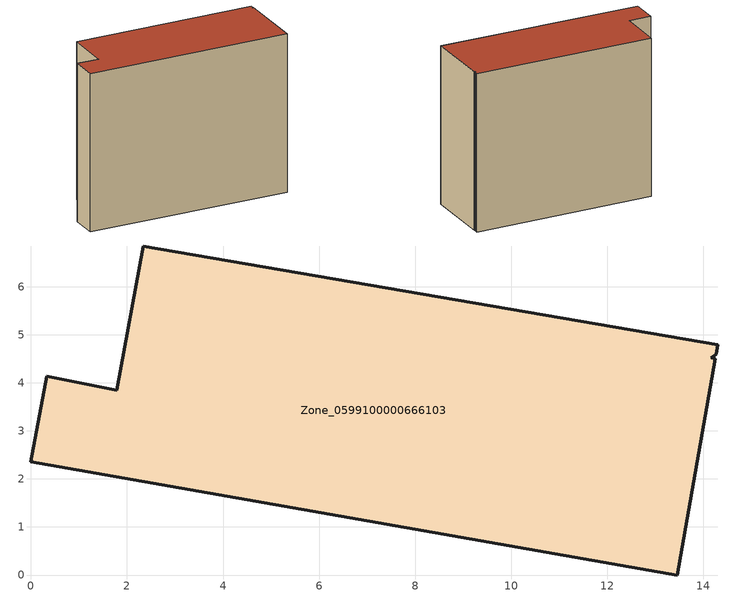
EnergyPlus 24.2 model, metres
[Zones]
Zone_0599100000666103
 floor ground (C_G): 13.46,0 0,2.36 0.33,4.14 1.79,3.85 2.34,6.85 14.3,4.79 14.26,4.59 14.16,4.52 14.25,4.51 z0
 wall outside (C_F): 1.79,3.85 0.33,4.14 0,2.36 13.46,0 14.25,4.51 14.16,4.52 14.26,4.59 14.3,4.79 2.34,6.85 1.79,3.85 z0:10.68
 roof outside (C_R): 14.16,4.52 14.26,4.59 14.3,4.79 2.34,6.85 1.79,3.85 0.33,4.14 0,2.36 13.46,0 14.25,4.51 z10.68
[BUILDING]
Pand.0599100000666103: North Axis=0; Terrain=City; Loads Convergence Tolerance Value=0.04; Temperature Convergence Tolerance Value=0.4; Solar Distribution=FullExterior; Maximum Number of Warmup Days=25; Minimum Number of Warmup Days=1
[Site:Location]
Rotterdam.The.Hague.AP_ZH_NLD Design_Conditions: Latitude=51.96; Longitude=4.45; Time Zone=1; Elevation=-4.5
[SITE:GROUNDTEMPERATURE:BUILDINGSURFACE]
18, 18, 18, 18, 18, 18, 18, 18, 18, 18, 18, 18
[MATERIAL] Thermal Absorptance=0.9; Solar Absorptance=0.7; Visible Absorptance=0.7
Name | Roughness | Thickness | Conductivity | Density | Specific Heat
G.TI.1946 | MediumSmooth | 0.15 | 1 | 540 | 1210
F.TI.1946 | Rough | 0.3 | 0.857143 | 1920 | 840
R.TI.1946 | MediumRough | 0.2 | 0.1 | 1500 | 1000
[CONSTRUCTION]
C_G: G.TI.1946
C_F: F.TI.1946
C_R: R.TI.1946
[ZONE]
Zone_0599100000666103: Type=1; Multiplier=1; Ceiling Height=Autocalculate; Volume=Autocalculate; Floor Area=autocalculate; Part of Total Floor Area=Yes
[ZONEINFILTRATION:DESIGNFLOWRATE]
Infil_Zone_0599100000666103: Zone or ZoneList or Space or SpaceList=Zone_0599100000666103; Schedule=AlwaysOn; Design Flow Rate Calculation Method=Flow/Area; Flow Rate per Floor Area=0.003; Constant Term Coefficient=1; Temperature Term Coefficient=0; Velocity Term Coefficient=0; Velocity Squared Term Coefficient=0
[HVACTEMPLATE:ZONE:IDEALLOADSAIRSYSTEM]
Zone_0599100000666103: Maximum Heating Supply Air Temperature=50; Minimum Cooling Supply Air Temperature=13; Maximum Heating Supply Air Humidity Ratio=0.0156; Minimum Cooling Supply Air Humidity Ratio=0.0077; Heating Limit=NoLimit; Cooling Limit=NoLimit; Dehumidification Control Type=ConstantSensibleHeatRatio; Cooling Sensible Heat Ratio=0.7; Dehumidification Setpoint=60; Humidification Control Type=None; Humidification Setpoint=30; Outdoor Air Method=None; Outdoor Air Flow Rate per Person=0.00944; Outdoor Air Flow Rate per Zone Floor Area=0; Outdoor Air Flow Rate per Zone=0; Demand Controlled Ventilation Type=None; Outdoor Air Economizer Type=NoEconomizer; Heat Recovery Type=None; Sensible Heat Recovery Effectiveness=0.7; Latent Heat Recovery Effectiveness=0.65
[ZONECONTROL:THERMOSTAT]
ThermostatControl_Zone_0599100000666103: Zone or ZoneList=Zone_0599100000666103; Control Type Schedule=DualSetpointControlType; Control 1=Thermostat_Zone_0599100000666103; Temperature Difference Between Cutout And Setpoint=0
[THERMOSTATSETPOINT:DUALSETPOINT]
Thermostat_Zone_0599100000666103: Heating Setpoint Temperature Schedule=HeatingSetpoint_Zone_0599100000666103; Cooling Setpoint Temperature Schedule=CoolingSetpoint_Zone_0599100000666103
[SCHEDULE:COMPACT]
HeatingSetpoint_Zone_0599100000666103: Through: 12/31, For: AllDays, Until: 24:00, 21
CoolingSetpoint_Zone_0599100000666103: Through: 12/31, For: AllDays, Until: 24:00, 24
DualSetpointControlType: Through: 12/31, For: AllDays, Until: 24:00, 4
AlwaysOn: Through: 12/31, For: AllDays, Until: 24:00, 1
